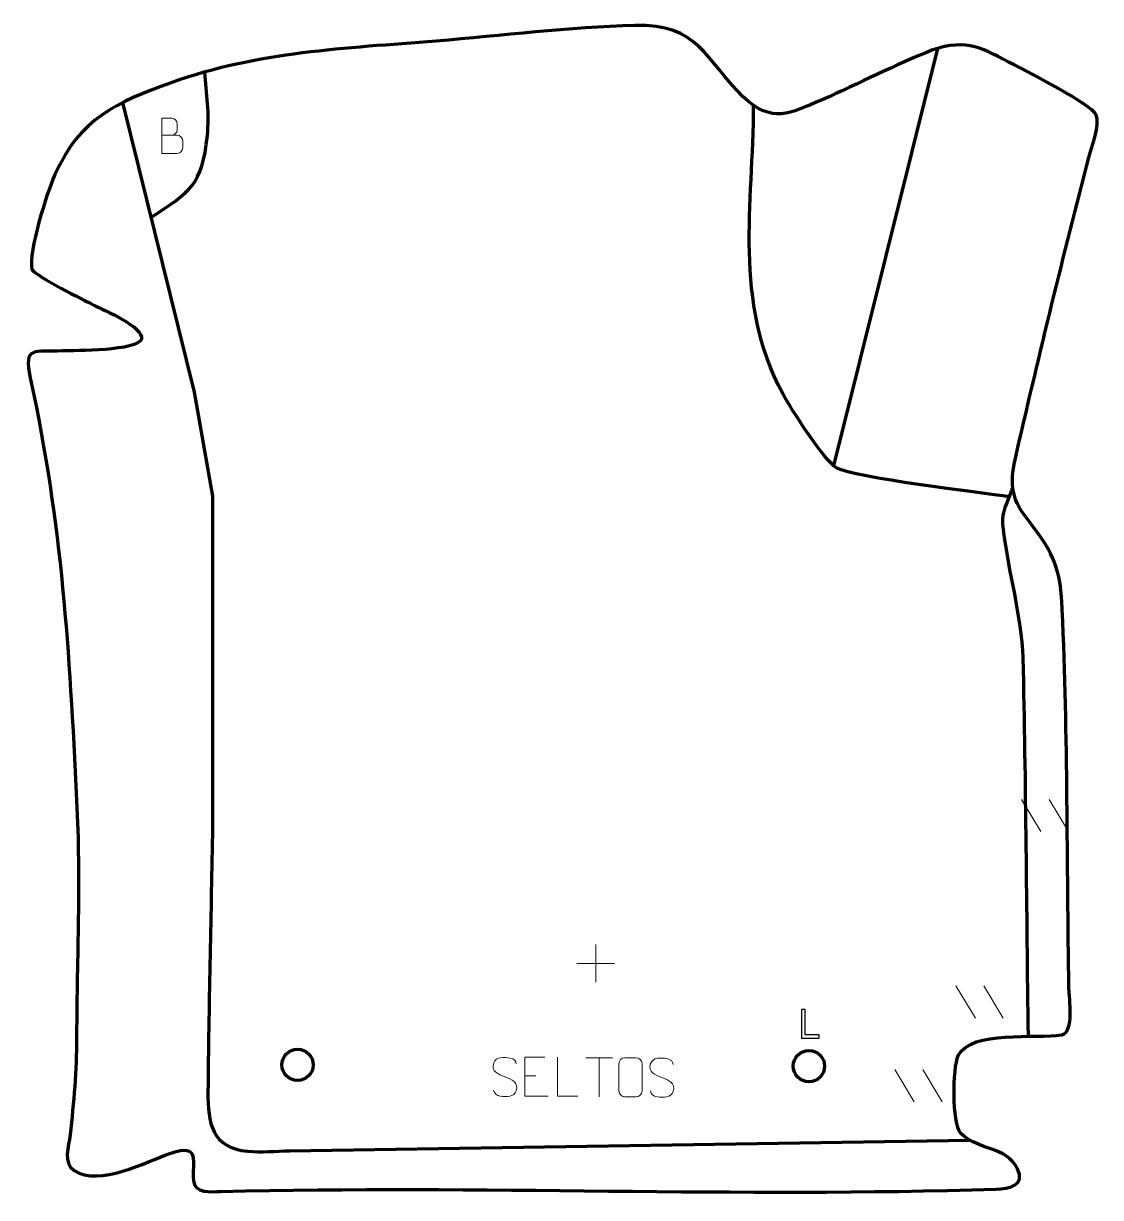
# Model space of a CAD drawing. Header units: millimetres. Extents: x -802 to -115, y -53 to 695.
import ezdxf

# ---------------------------------------------------------------- set-up
doc = ezdxf.new("R2010")
doc.units = ezdxf.units.MM
doc.header["$MEASUREMENT"] = 0
doc.layers.add('layer 2', color=7, linetype='Continuous')
doc.layers.add('layer 3', color=7, linetype='Continuous')

msp = doc.modelspace()

# ---------------------------------------------------------------- linework, layer by layer
at = {"layer": 'layer 2', "color": 250, "lineweight": 200}
for centre in [(-627.1744, 31.5342), (-301.2076, 30.7408)]:
    msp.add_ellipse(centre, major_axis=(0, 10), ratio=1, dxfattribs=at)
at = {"layer": 'layer 2', "color": 140, "lineweight": 158}
msp.add_open_spline([(-285.1003, 414.314), (-285.1003, 414.314), (-219.0653, 679.5535), (-219.0653, 679.5535)], degree=3, dxfattribs=at)
for points, knots in [([(-720.6672, 571.7755), (-695.2661, 588.5017), (-688.1081, 591.9519), (-684.6692, 624.0924), (-684.6692, 624.0924), (-683.2001, 637.8233), (-685.1578, 650.8676), (-686.3317, 664.4989)], [0, 0, 0, 0, 0.33333333, 0.33333333, 0.33333333, 0.33333333, 1, 1, 1, 1]), ([(-738.7681, 645.0129), (-738.7681, 645.0129), (-693.122, 460.3254), (-693.122, 460.3254), (-693.122, 460.3254), (-693.122, 460.3254), (-681.4803, 394.1795), (-681.4803, 394.1795), (-681.4803, 394.1795), (-681.4803, 394.1795), (-681.4803, 178.2793), (-681.4803, 178.2793), (-681.4803, 178.2793), (-682.4057, 123.6032), (-683.8015, 68.8045), (-684.2785, 14.1384), (-684.2785, 14.1384), (-684.4511, -5.6476), (-681.8119, -21.1718), (-659.0407, -23.5828), (-659.0407, -23.5828), (-650.3124, -24.2827), (-641.0151, -23.4507), (-632.2326, -23.182), (-632.2326, -23.182), (-487.7459, -20.961), (-343.2607, -18.6509), (-198.775, -16.366)], [0, 0, 0, 0, 0.125, 0.125, 0.125, 0.125, 0.25, 0.25, 0.25, 0.25, 0.375, 0.375, 0.375, 0.375, 0.5, 0.5, 0.5, 0.5, 0.625, 0.625, 0.625, 0.625, 0.75, 0.75, 0.75, 0.75, 1, 1, 1, 1]), ([(-173.4843, 393.7025), (-191.0665, 396.2331), (-273.3612, 406.037), (-283.3929, 411.9915), (-283.3929, 411.9915), (-291.7685, 416.963), (-312.5513, 449.527), (-317.9012, 459.5356), (-317.9012, 459.5356), (-349.4536, 518.5629), (-336.7503, 579.566), (-336.4317, 643.5167)], [0, 0, 0, 0, 0.25, 0.25, 0.25, 0.25, 0.5, 0.5, 0.5, 0.5, 1, 1, 1, 1]), ([(-161.3096, 49.7438), (-162.4144, 130.0843), (-162.7821, 210.6965), (-164.609, 290.9927), (-164.609, 290.9927), (-165.6116, 317.5584), (-173.9103, 345.8982), (-177.2402, 372.6768), (-177.2402, 372.6768), (-178.5182, 382.9543), (-176.3128, 386.0412), (-172.7479, 395.6515), (-172.7479, 395.6515), (-172.2509, 396.9914), (-171.7631, 398.3267), (-171.28, 399.6716)], [0, 0, 0, 0, 0.2, 0.2, 0.2, 0.2, 0.4, 0.4, 0.4, 0.4, 0.6, 0.6, 0.6, 0.6, 1, 1, 1, 1])]:
    msp.add_open_spline(points, degree=3, knots=knots, dxfattribs=at)
at = {"layer": 'layer 2', "color": 142}
msp.add_open_spline([(-306.0255, 48.6354), (-306.0255, 48.6354), (-306.0255, 66.8218), (-306.0255, 66.8218), (-306.0255, 66.8218), (-306.0255, 66.8218), (-303.6125, 66.8218), (-303.6125, 66.8218), (-303.6125, 66.8218), (-303.6125, 66.8218), (-303.6125, 50.769), (-303.6125, 50.769), (-303.6125, 50.769), (-303.6125, 50.769), (-294.6717, 50.769), (-294.6717, 50.769), (-294.6717, 50.769), (-294.6717, 50.769), (-294.6717, 48.6354), (-294.6717, 48.6354), (-294.6717, 48.6354), (-294.6717, 48.6354), (-306.0255, 48.6354), (-306.0255, 48.6354)], degree=3, knots=[0, 0, 0, 0, 0.14285714, 0.14285714, 0.14285714, 0.14285714, 0.28571429, 0.28571429, 0.28571429, 0.28571429, 0.42857143, 0.42857143, 0.42857143, 0.42857143, 0.57142857, 0.57142857, 0.57142857, 0.57142857, 0.71428571, 0.71428571, 0.71428571, 0.71428571, 1, 1, 1, 1], dxfattribs=at)
at = {"layer": 'layer 2', "color": 250, "lineweight": 9}
msp.add_open_spline([(-306.0255, 48.6354), (-306.0255, 48.6354), (-306.0255, 66.8218), (-306.0255, 66.8218), (-306.0255, 66.8218), (-306.0255, 66.8218), (-303.6125, 66.8218), (-303.6125, 66.8218), (-303.6125, 66.8218), (-303.6125, 66.8218), (-303.6125, 50.769), (-303.6125, 50.769), (-303.6125, 50.769), (-303.6125, 50.769), (-294.6717, 50.769), (-294.6717, 50.769), (-294.6717, 50.769), (-294.6717, 50.769), (-294.6717, 48.6354), (-294.6717, 48.6354), (-294.6717, 48.6354), (-294.6717, 48.6354), (-306.0255, 48.6354), (-306.0255, 48.6354)], degree=3, knots=[0, 0, 0, 0, 0.14285714, 0.14285714, 0.14285714, 0.14285714, 0.28571429, 0.28571429, 0.28571429, 0.28571429, 0.42857143, 0.42857143, 0.42857143, 0.42857143, 0.57142857, 0.57142857, 0.57142857, 0.57142857, 0.71428571, 0.71428571, 0.71428571, 0.71428571, 1, 1, 1, 1], dxfattribs=at)
at = {"layer": 'layer 3', "color": 242, "lineweight": 158}
msp.add_open_spline([(-538.7947, 684.2068), (-497.0041, 687.7503), (-453.9933, 692.9528), (-412.177, 694.2234), (-412.177, 694.2234), (-371.7106, 695.453), (-367.5021, 672.8208), (-343.0474, 648.654), (-343.0474, 648.654), (-324.4864, 631.4452), (-313.8033, 637.9084), (-292.7529, 646.8586), (-292.7529, 646.8586), (-269.524, 656.9782), (-246.2051, 669.1904), (-222.7595, 678.3338), (-222.7595, 678.3338), (-200.0896, 686.4379), (-190.2098, 679.1687), (-170.302, 669.0224), (-170.302, 669.0224), (-161.5593, 664.5665), (-121.1832, 643.949), (-118.1673, 637.1807), (-118.1673, 637.1807), (-115.3386, 630.8323), (-120.8574, 617.0502), (-122.7116, 609.985), (-122.7116, 609.985), (-138.9651, 548.0058), (-154.0257, 485.7035), (-168.4958, 423.2855), (-168.4958, 423.2855), (-172.2022, 406.723), (-174.2147, 396.0134), (-163.8054, 382.0614), (-163.8054, 382.0614), (-146.2239, 358.4962), (-141.0698, 351.8951), (-139.7037, 321.8286), (-139.7037, 321.8286), (-136.0201, 240.7508), (-136.8297, 161.053), (-135.484, 80.0831), (-135.484, 80.0831), (-135.2568, 74.1026), (-131.9845, 52.269), (-139.9575, 50.7489), (-139.9575, 50.7489), (-156.7644, 47.9183), (-197.565, 54.0191), (-206.0359, 37.4497), (-206.0359, 37.4497), (-209.598, 29.2907), (-210.1279, -5.5262), (-204.3333, -12.114), (-204.3333, -12.114), (-192.3302, -23.7858), (-175.8478, -19.7924), (-168.315, -34.7479), (-168.315, -34.7479), (-162.8138, -45.6701), (-174.1328, -47.3988), (-181.9533, -47.6562), (-181.9533, -47.6562), (-346.646, -53.0283), (-511.3647, -45.0544), (-676.03, -49.1911), (-676.03, -49.1911), (-682.6672, -49.3578), (-692.7606, -50.6474), (-693.5553, -42.173), (-693.5553, -42.173), (-694.6289, -30.725), (-688.7046, -18.0442), (-707.9692, -24.6698), (-707.9692, -24.6698), (-724.5384, -30.3684), (-753.0165, -46.3755), (-769.6157, -35.7257), (-769.6157, -35.7257), (-776.8771, -30.6077), (-773.1029, -20.716), (-772.1819, -12.9995), (-772.1819, -12.9995), (-769.766, 7.24), (-768.1282, 28.303), (-768.039, 48.6837), (-768.039, 48.6837), (-768.039, 48.6837), (-768.0324, 50.2034), (-768.0324, 50.2034), (-768.0324, 50.2034), (-767.7914, 100.8088), (-765.4102, 149.3437), (-767.9915, 200.1494), (-767.9915, 200.1494), (-772.935, 298.1766), (-776.9644, 373.4311), (-797.5108, 469.5276), (-797.5108, 469.5276), (-801.8735, 489.9326), (-795.3233, 486.1216), (-777.0409, 486.6863), (-777.0409, 486.6863), (-769.3445, 486.8872), (-728.5759, 486.6559), (-726.7201, 494.2719), (-726.7201, 494.2719), (-724.8726, 501.8536), (-750.5109, 512.6135), (-757.1182, 515.9465), (-757.1182, 515.9465), (-763.762, 519.298), (-793.4275, 533.9264), (-796.643, 538.6867), (-796.643, 538.6867), (-798.6739, 550.2721), (-787.1268, 587.1532), (-781.8794, 599.0926), (-781.8794, 599.0926), (-765.8005, 634.9339), (-743.027, 645.0782), (-707.7769, 657.6742), (-707.7769, 657.6742), (-652.1009, 677.5691), (-596.9239, 679.5272), (-538.7947, 684.2068)], degree=3, knots=[0, 0, 0, 0, 0.03030303, 0.03030303, 0.03030303, 0.03030303, 0.06060606, 0.06060606, 0.06060606, 0.06060606, 0.09090909, 0.09090909, 0.09090909, 0.09090909, 0.12121212, 0.12121212, 0.12121212, 0.12121212, 0.15151515, 0.15151515, 0.15151515, 0.15151515, 0.18181818, 0.18181818, 0.18181818, 0.18181818, 0.21212121, 0.21212121, 0.21212121, 0.21212121, 0.24242424, 0.24242424, 0.24242424, 0.24242424, 0.27272727, 0.27272727, 0.27272727, 0.27272727, 0.3030303, 0.3030303, 0.3030303, 0.3030303, 0.33333333, 0.33333333, 0.33333333, 0.33333333, 0.36363636, 0.36363636, 0.36363636, 0.36363636, 0.39393939, 0.39393939, 0.39393939, 0.39393939, 0.42424242, 0.42424242, 0.42424242, 0.42424242, 0.45454545, 0.45454545, 0.45454545, 0.45454545, 0.48484848, 0.48484848, 0.48484848, 0.48484848, 0.51515152, 0.51515152, 0.51515152, 0.51515152, 0.54545455, 0.54545455, 0.54545455, 0.54545455, 0.57575758, 0.57575758, 0.57575758, 0.57575758, 0.60606061, 0.60606061, 0.60606061, 0.60606061, 0.63636364, 0.63636364, 0.63636364, 0.63636364, 0.66666667, 0.66666667, 0.66666667, 0.66666667, 0.6969697, 0.6969697, 0.6969697, 0.6969697, 0.72727273, 0.72727273, 0.72727273, 0.72727273, 0.75757576, 0.75757576, 0.75757576, 0.75757576, 0.78787879, 0.78787879, 0.78787879, 0.78787879, 0.81818182, 0.81818182, 0.81818182, 0.81818182, 0.84848485, 0.84848485, 0.84848485, 0.84848485, 0.87878788, 0.87878788, 0.87878788, 0.87878788, 0.90909091, 0.90909091, 0.90909091, 0.90909091, 0.93939394, 0.93939394, 0.93939394, 0.93939394, 1, 1, 1, 1], dxfattribs=at)
at = {"layer": 'layer 3', "color": 250, "lineweight": 9}
for points, knots in [([(-713.6635, 624.2577), (-710.4045, 624.2581), (-707.1451, 624.2581), (-703.8854, 624.2577), (-703.8854, 624.2577), (-702.1161, 624.2422), (-700.3932, 622.6872), (-700.3932, 620.8514), (-700.3932, 620.8514), (-700.3935, 619.8406), (-700.3935, 617.1093), (-700.3932, 616.0982), (-700.3932, 616.0982), (-700.3773, 614.4341), (-701.7586, 612.6303), (-703.838, 612.6455), (-703.838, 612.6455), (-707.098, 612.6458), (-710.3577, 612.6458), (-713.617, 612.6455), (-713.617, 612.6455), (-713.617, 620.0959), (-713.617, 627.546), (-713.617, 634.9958), (-713.617, 634.9958), (-711.4909, 634.9958), (-709.3645, 634.9958), (-707.238, 634.9958), (-707.238, 634.9958), (-705.7325, 635.0116), (-703.8545, 633.3004), (-703.8386, 631.5427), (-703.8386, 631.5427), (-703.839, 629.6921), (-703.839, 629.5614), (-703.8386, 627.7105), (-703.8386, 627.7105), (-703.8232, 625.8599), (-705.4841, 624.2422), (-707.2845, 624.2577)], [0, 0, 0, 0, 0.09090909, 0.09090909, 0.09090909, 0.09090909, 0.18181818, 0.18181818, 0.18181818, 0.18181818, 0.27272727, 0.27272727, 0.27272727, 0.27272727, 0.36363636, 0.36363636, 0.36363636, 0.36363636, 0.45454545, 0.45454545, 0.45454545, 0.45454545, 0.54545455, 0.54545455, 0.54545455, 0.54545455, 0.63636364, 0.63636364, 0.63636364, 0.63636364, 0.72727273, 0.72727273, 0.72727273, 0.72727273, 0.81818182, 0.81818182, 0.81818182, 0.81818182, 1, 1, 1, 1]), ([(-494.9388, 23.967), (-499.1871, 25.4374), (-504.0952, 27.2332), (-502.0901, 32.7535), (-502.0901, 32.7535), (-500.5866, 36.8934), (-495.373, 36.5049), (-491.7694, 35.9038), (-491.7694, 35.9038), (-488.9088, 35.4266), (-488.0441, 34.2134), (-487.7335, 32.1293)], [0, 0, 0, 0, 0.25, 0.25, 0.25, 0.25, 0.5, 0.5, 0.5, 0.5, 1, 1, 1, 1]), ([(-469.4978, 36.4438), (-469.4978, 36.4438), (-482.3717, 36.4438), (-482.3717, 36.4438), (-482.3717, 36.4438), (-482.3717, 36.4438), (-482.3717, 11.4902), (-482.3717, 11.4902), (-482.3717, 11.4902), (-482.3717, 11.4902), (-467.5059, 11.4902), (-467.5059, 11.4902)], [0, 0, 0, 0, 0.25, 0.25, 0.25, 0.25, 0.5, 0.5, 0.5, 0.5, 1, 1, 1, 1]), ([(-448.4642, 11.4902), (-448.4642, 11.4902), (-461.4133, 11.4902), (-461.4133, 11.4902), (-461.4133, 11.4902), (-461.4133, 11.4902), (-461.4133, 36.4438), (-461.4133, 36.4438)], [0, 0, 0, 0, 0.33333333, 0.33333333, 0.33333333, 0.33333333, 1, 1, 1, 1]), ([(-418.4586, 36.0562), (-416.1329, 36.0562), (-413.8068, 36.0562), (-411.4807, 36.0562), (-411.4807, 36.0562), (-409.5341, 36.0918), (-407.5427, 34.6002), (-407.516, 32.1626), (-407.516, 32.1626), (-407.5164, 26.4157), (-407.5164, 20.6684), (-407.516, 14.9207), (-407.516, 14.9207), (-407.6558, 12.5973), (-409.333, 11.1177), (-411.4807, 11.1069), (-411.4807, 11.1069), (-413.8126, 11.1073), (-416.1445, 11.1073), (-418.476, 11.1069), (-418.476, 11.1069), (-420.401, 11.0015), (-422.3731, 12.886), (-422.3619, 14.9033), (-422.3619, 14.9033), (-422.3616, 20.6734), (-422.3616, 26.4431), (-422.3619, 32.2124), (-422.3619, 32.2124), (-422.3577, 34.3505), (-420.611, 36.0697), (-418.4586, 36.0562)], [0, 0, 0, 0, 0.11111111, 0.11111111, 0.11111111, 0.11111111, 0.22222222, 0.22222222, 0.22222222, 0.22222222, 0.33333333, 0.33333333, 0.33333333, 0.33333333, 0.44444444, 0.44444444, 0.44444444, 0.44444444, 0.55555556, 0.55555556, 0.55555556, 0.55555556, 0.66666667, 0.66666667, 0.66666667, 0.66666667, 0.77777778, 0.77777778, 0.77777778, 0.77777778, 1, 1, 1, 1]), ([(-394.939, 23.5798), (-399.1873, 25.0502), (-404.0954, 26.846), (-402.0903, 32.3663), (-402.0903, 32.3663), (-400.5868, 36.5062), (-395.3732, 36.1177), (-391.7696, 35.5166), (-391.7696, 35.5166), (-388.909, 35.0394), (-388.0443, 33.8262), (-387.7337, 31.7421)], [0, 0, 0, 0, 0.25, 0.25, 0.25, 0.25, 0.5, 0.5, 0.5, 0.5, 1, 1, 1, 1]), ([(-494.9388, 23.9669), (-490.9202, 22.3202), (-485.8907, 20.4319), (-487.7247, 15.0716), (-487.7247, 15.0716), (-489.1845, 10.8052), (-494.0953, 11.0619), (-497.8214, 11.6166), (-497.8214, 11.6166), (-500.5714, 12.0264), (-501.7923, 13.2399), (-502.1703, 15.3521)], [0, 0, 0, 0, 0.25, 0.25, 0.25, 0.25, 0.5, 0.5, 0.5, 0.5, 1, 1, 1, 1]), ([(-394.939, 23.5797), (-390.9204, 21.933), (-385.8909, 20.0447), (-387.7249, 14.6844), (-387.7249, 14.6844), (-389.1847, 10.418), (-394.0955, 10.6747), (-397.8216, 11.2294), (-397.8216, 11.2294), (-400.5716, 11.6392), (-401.7925, 12.8527), (-402.1705, 14.9649)], [0, 0, 0, 0, 0.25, 0.25, 0.25, 0.25, 0.5, 0.5, 0.5, 0.5, 1, 1, 1, 1])]:
    msp.add_open_spline(points, degree=3, knots=knots, dxfattribs=at)
for points in [[(-165.7864, 200.7577), (-165.7864, 200.7577), (-153.4221, 180.2134), (-153.4221, 180.2134)], [(-148.0565, 200.7577), (-148.0565, 200.7577), (-135.6922, 180.2134), (-135.6922, 180.2134)], [(-437.0557, 108.2464), (-437.0557, 108.2464), (-437.0557, 84.2685), (-437.0557, 84.2685)], [(-449.0446, 96.2574), (-449.0446, 96.2574), (-425.0667, 96.2574), (-425.0667, 96.2574)], [(-207.4596, 81.8437), (-207.4596, 81.8437), (-195.0953, 61.2994), (-195.0953, 61.2994)], [(-189.7297, 81.8437), (-189.7297, 81.8437), (-177.3654, 61.2994), (-177.3654, 61.2994)], [(-443.4326, 36.033), (-443.4326, 36.033), (-426.4454, 36.033), (-426.4454, 36.033)], [(-434.9388, 11.103), (-434.9388, 11.103), (-434.9388, 36.0565), (-434.9388, 36.0565)], [(-482.3717, 24.5641), (-482.3717, 24.5641), (-475.2036, 24.5641), (-475.2036, 24.5641)], [(-246.3877, 28.5606), (-246.3877, 28.5606), (-234.0234, 8.0163), (-234.0234, 8.0163)], [(-228.6578, 28.5606), (-228.6578, 28.5606), (-216.2935, 8.0163), (-216.2935, 8.0163)]]:
    msp.add_open_spline(points, degree=3, dxfattribs=at)

doc.saveas('drawing.dxf')
